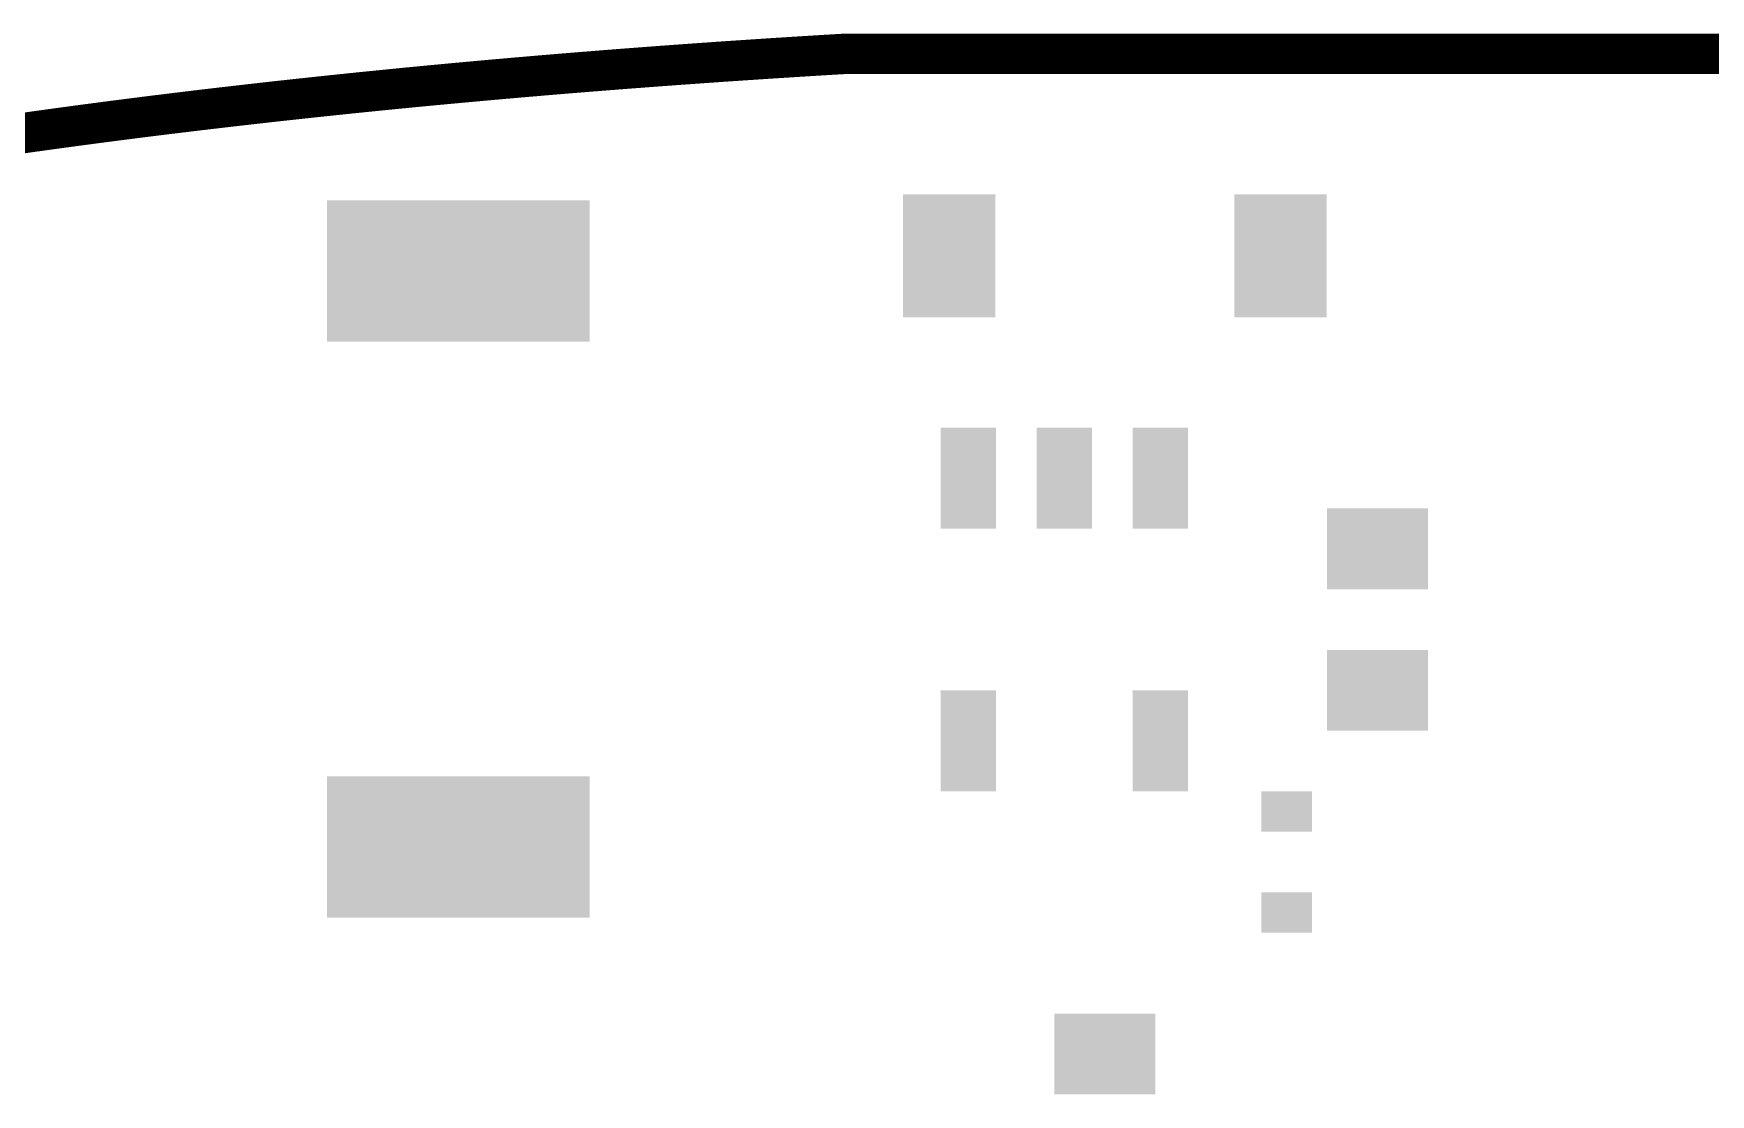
# Model space of a CAD drawing. Extents: x -0.2 to 60.2, y -0.2 to 22.2.
# Drawn here: x 13.3 to 29.9, y 11.7 to 22.2 of the extents above; entities that cross this region are included whole.
import ezdxf

# ---------------------------------------------------------------- set-up
doc = ezdxf.new("R2010")
doc.units = 0
doc.layers.add('20', color=7, linetype='CONTINUOUS')
doc.layers.add('32', color=253, linetype='CONTINUOUS')

# ---------------------------------------------------------------- blocks, each defined once
blk = doc.blocks.new('RECT')
blk.add_solid([(-0.5, -0.5), (0.5, -0.5), (-0.5, 0.5), (0.5, 0.5)])

msp = doc.modelspace()

# ---------------------------------------------------------------- linework, layer by layer
at = {"layer": '20', "const_width": 0.4}
for points in [[(19.3982, 21.8703), (19.543, 21.8811)], [(19.543, 21.8811), (19.5792, 21.8837)], [(19.5792, 21.8837), (19.6155, 21.8864)], [(19.6155, 21.8864), (19.8689, 21.9046)], [(19.8689, 21.9046), (19.9051, 21.9071)], [(19.9051, 21.9071), (19.9413, 21.9097)], [(19.9413, 21.9097), (19.9775, 21.9122)], [(19.9775, 21.9122), (20.0138, 21.9148)], [(20.0138, 21.9148), (20.05, 21.9173)], [(20.05, 21.9173), (20.0862, 21.9198)], [(20.0862, 21.9198), (20.1224, 21.9223)], [(20.1224, 21.9223), (20.1586, 21.9248)], [(20.1586, 21.9248), (20.1948, 21.9272)], [(20.1948, 21.9272), (20.231, 21.9297)], [(20.231, 21.9297), (20.2673, 21.9321)], [(20.2673, 21.9321), (20.3035, 21.9346)], [(20.3035, 21.9346), (20.3397, 21.937)], [(20.3397, 21.937), (20.3759, 21.9394)], [(20.3759, 21.9394), (20.4122, 21.9418)], [(20.4122, 21.9418), (20.4484, 21.9442)], [(20.4484, 21.9442), (20.4846, 21.9466)], [(20.4846, 21.9466), (20.5208, 21.949)], [(20.5208, 21.949), (20.5571, 21.9514)], [(20.5571, 21.9514), (20.5933, 21.9537)], [(20.5933, 21.9537), (20.6295, 21.9561)], [(20.6295, 21.9561), (20.6657, 21.9584)], [(20.6657, 21.9584), (20.702, 21.9607)], [(20.702, 21.9607), (20.7744, 21.9653)], [(20.7744, 21.9653), (20.8107, 21.9676)], [(20.8107, 21.9676), (20.8469, 21.9699)], [(20.8469, 21.9699), (20.8831, 21.9722)], [(20.8831, 21.9722), (20.9194, 21.9744)], [(20.9194, 21.9744), (20.9556, 21.9767)], [(20.9556, 21.9767), (20.9918, 21.9789)], [(20.9918, 21.9789), (21.0281, 21.9812)], [(21.0281, 21.9812), (21.0643, 21.9834)], [(21.0643, 21.9834), (21.173, 21.99)], [(21.173, 21.99), (21.2093, 21.9921)], [(21.2093, 21.9921), (21.2455, 21.9943)], [(21.2455, 21.9943), (21.2818, 21.9965)], [(38.5996, 22), (21.4004, 22)], [(17.4812, 21.7101), (17.5173, 21.7135)], [(17.5173, 21.7135), (17.5534, 21.7168)], [(17.5534, 21.7168), (17.5896, 21.7201)], [(17.5896, 21.7201), (17.6257, 21.7234)], [(17.6257, 21.7234), (17.6619, 21.7267)], [(17.6619, 21.7267), (17.698, 21.73)], [(17.698, 21.73), (17.7342, 21.7332)], [(17.7342, 21.7332), (17.7703, 21.7365)], [(17.7703, 21.7365), (17.8065, 21.7397)], [(17.8065, 21.7397), (17.8427, 21.743)], [(17.8427, 21.743), (17.8788, 21.7462)], [(17.8788, 21.7462), (17.915, 21.7494)], [(17.915, 21.7494), (17.9511, 21.7526)], [(17.9511, 21.7526), (17.9873, 21.7557)], [(17.9873, 21.7557), (18.0234, 21.7589)], [(18.0234, 21.7589), (18.0596, 21.7621)], [(18.0596, 21.7621), (18.0958, 21.7652)], [(18.0958, 21.7652), (18.1319, 21.7683)], [(18.1319, 21.7683), (18.1681, 21.7715)], [(18.1681, 21.7715), (18.2043, 21.7746)], [(18.2043, 21.7746), (18.2404, 21.7776)], [(18.2404, 21.7776), (18.3128, 21.7838)], [(18.3128, 21.7838), (18.3489, 21.7868)], [(18.3489, 21.7868), (18.3851, 21.7899)], [(18.3851, 21.7899), (18.4213, 21.7929)], [(18.4213, 21.7929), (18.4574, 21.7959)], [(18.4574, 21.7959), (18.4936, 21.799)], [(18.4936, 21.799), (18.5298, 21.8019)], [(18.5298, 21.8019), (18.566, 21.8049)], [(18.566, 21.8049), (18.6021, 21.8079)], [(18.6021, 21.8079), (18.6383, 21.8109)], [(18.6383, 21.8109), (18.7107, 21.8167)], [(18.7107, 21.8167), (18.7468, 21.8197)], [(18.7468, 21.8197), (18.8554, 21.8284)], [(18.8554, 21.8284), (18.8916, 21.8312)], [(18.8916, 21.8312), (18.9278, 21.8341)], [(18.9278, 21.8341), (18.9639, 21.837)], [(18.9639, 21.837), (19.0363, 21.8426)], [(19.0363, 21.8426), (19.0725, 21.8455)], [(19.0725, 21.8455), (19.1449, 21.8511)], [(19.1449, 21.8511), (19.1811, 21.8538)], [(19.1811, 21.8538), (19.2535, 21.8594)], [(19.2535, 21.8594), (19.2897, 21.8621)], [(19.2897, 21.8621), (19.3259, 21.8649)], [(19.3259, 21.8649), (19.3621, 21.8676)], [(19.3621, 21.8676), (19.3982, 21.8703)], [(15.8197, 21.5424), (15.8558, 21.5463)], [(15.8558, 21.5463), (15.8919, 21.5503)], [(15.8919, 21.5503), (16.0363, 21.5659)], [(16.0363, 21.5659), (16.0724, 21.5697)], [(16.0724, 21.5697), (16.1085, 21.5736)], [(16.1085, 21.5736), (16.1446, 21.5774)], [(16.1446, 21.5774), (16.1807, 21.5813)], [(16.1807, 21.5813), (16.289, 21.5927)], [(16.289, 21.5927), (16.3251, 21.5964)], [(16.3251, 21.5964), (16.3612, 21.6002)], [(16.3612, 21.6002), (16.3973, 21.6039)], [(16.3973, 21.6039), (16.4334, 21.6077)], [(16.4334, 21.6077), (16.4695, 21.6114)], [(16.4695, 21.6114), (16.5057, 21.6151)], [(16.5057, 21.6151), (16.5779, 21.6225)], [(16.5779, 21.6225), (16.614, 21.6261)], [(16.614, 21.6261), (16.6501, 21.6298)], [(16.6501, 21.6298), (16.6862, 21.6334)], [(16.6862, 21.6334), (16.7224, 21.637)], [(16.7224, 21.637), (16.8307, 21.6478)], [(16.8307, 21.6478), (16.8669, 21.6514)], [(16.8669, 21.6514), (16.903, 21.655)], [(16.903, 21.655), (16.9752, 21.662)], [(16.9752, 21.662), (17.0114, 21.6656)], [(17.0114, 21.6656), (17.0836, 21.6726)], [(17.0836, 21.6726), (17.1198, 21.676)], [(17.1198, 21.676), (17.192, 21.683)], [(17.192, 21.683), (17.2282, 21.6864)], [(17.2282, 21.6864), (17.2643, 21.6898)], [(17.2643, 21.6898), (17.3005, 21.6932)], [(17.3005, 21.6932), (17.3727, 21.7)], [(17.3727, 21.7), (17.4089, 21.7034)], [(17.4089, 21.7034), (17.445, 21.7068)], [(17.445, 21.7068), (17.4812, 21.7101)], [(14.413, 21.3773), (14.485, 21.3863)], [(14.485, 21.3863), (14.5211, 21.3908)], [(14.5211, 21.3908), (14.5571, 21.3952)], [(14.5571, 21.3952), (14.5932, 21.3997)], [(14.5932, 21.3997), (14.6293, 21.4041)], [(14.6293, 21.4041), (14.6653, 21.4086)], [(14.6653, 21.4086), (14.7014, 21.413)], [(14.7014, 21.413), (14.7374, 21.4174)], [(14.7374, 21.4174), (14.7735, 21.4217)], [(14.7735, 21.4217), (14.8095, 21.4261)], [(14.8095, 21.4261), (14.8456, 21.4305)], [(14.8456, 21.4305), (14.8817, 21.4348)], [(14.8817, 21.4348), (14.9177, 21.4391)], [(14.9177, 21.4391), (14.9538, 21.4434)], [(14.9538, 21.4434), (14.9898, 21.4477)], [(14.9898, 21.4477), (15.0259, 21.452)], [(15.0259, 21.452), (15.062, 21.4562)], [(15.062, 21.4562), (15.098, 21.4605)], [(15.098, 21.4605), (15.2063, 21.4731)], [(15.2063, 21.4731), (15.2423, 21.4773)], [(15.2423, 21.4773), (15.3145, 21.4857)], [(15.3145, 21.4857), (15.3506, 21.4898)], [(15.3506, 21.4898), (15.3866, 21.4939)], [(15.3866, 21.4939), (15.5671, 21.5144)], [(15.5671, 21.5144), (15.6031, 21.5184)], [(15.6031, 21.5184), (15.6392, 21.5224)], [(15.6392, 21.5224), (15.6753, 21.5265)], [(15.6753, 21.5265), (15.7475, 21.5345)], [(15.7475, 21.5345), (15.7836, 21.5384)], [(15.7836, 21.5384), (15.8197, 21.5424)], [(13.1162, 21.2037), (13.2242, 21.219)], [(13.2242, 21.219), (13.2602, 21.224)], [(13.2602, 21.224), (13.2962, 21.2291)], [(13.2962, 21.2291), (13.4762, 21.2541)], [(13.4762, 21.2541), (13.5122, 21.259)], [(13.5122, 21.259), (13.5483, 21.2639)], [(13.5483, 21.2639), (13.5843, 21.2689)], [(13.5843, 21.2689), (13.6203, 21.2738)], [(13.6203, 21.2738), (13.6563, 21.2786)], [(13.6563, 21.2786), (13.6923, 21.2835)], [(13.6923, 21.2835), (13.7283, 21.2883)], [(13.7283, 21.2883), (13.7644, 21.2932)], [(13.7644, 21.2932), (13.8364, 21.3028)], [(13.8364, 21.3028), (13.8724, 21.3075)], [(13.8724, 21.3075), (13.9085, 21.3123)], [(13.9085, 21.3123), (13.9445, 21.3171)], [(13.9445, 21.3171), (14.0165, 21.3265)], [(14.0165, 21.3265), (14.0526, 21.3312)], [(14.0526, 21.3312), (14.0886, 21.3359)], [(14.0886, 21.3359), (14.1246, 21.3405)], [(14.1246, 21.3405), (14.1607, 21.3452)], [(14.1607, 21.3452), (14.2327, 21.3544)], [(14.2327, 21.3544), (14.2688, 21.359)], [(14.2688, 21.359), (14.3048, 21.3636)], [(14.3048, 21.3636), (14.3409, 21.3682)], [(14.3409, 21.3682), (14.3769, 21.3727)], [(14.3769, 21.3727), (14.413, 21.3773)], [(13.0802, 21.1985), (13.1162, 21.2037)]]:
    msp.add_lwpolyline(points, dxfattribs=at)
at = {"layer": '20'}
for points, const_width in [([(19.5358, 21.9808, 1), (19.5502, 21.7814)], 0.2), ([(19.5718, 21.9834, 1), (19.5866, 21.784)], 0.2), ([(19.6083, 21.9861, 1), (19.6227, 21.7867)], 0.2), ([(19.5504, 21.7814, 1), (19.5356, 21.9808)], 0.2), ([(19.5864, 21.784, 1), (19.572, 21.9834)], 0.2), ([(19.6229, 21.7867, 1), (19.6081, 21.9861)], 0.2), ([(19.862, 22.0044, 1), (19.8758, 21.8048)], 0.2), ([(19.8979, 22.0068, 1), (19.9123, 21.8074)], 0.2), ([(19.9344, 22.0095, 1), (19.9482, 21.8099)], 0.2), ([(19.8761, 21.8049, 1), (19.8617, 22.0043)], 0.2), ([(19.9703, 22.0119, 1), (19.9847, 21.8125)], 0.2), ([(19.912, 21.8073, 1), (19.8982, 22.0069)], 0.2), ([(20.0069, 22.0146, 1), (20.0206, 21.815)], 0.2), ([(19.9485, 21.81, 1), (19.9341, 22.0094)], 0.2), ([(20.0431, 22.0171, 1), (20.0568, 21.8175)], 0.2), ([(19.9844, 21.8124, 1), (19.9706, 22.012)], 0.2), ([(20.0793, 22.0196, 1), (20.0931, 21.82)], 0.2), ([(20.0209, 21.8151, 1), (20.0066, 22.0145)], 0.2), ([(20.1155, 22.0221, 1), (20.1293, 21.8225)], 0.2), ([(20.0568, 21.8175, 1), (20.0431, 22.0171)], 0.2), ([(20.152, 22.0246, 1), (20.1652, 21.825)], 0.2), ([(20.0931, 21.82, 1), (20.0793, 22.0196)], 0.2), ([(20.1879, 22.027, 1), (20.2017, 21.8274)], 0.2), ([(20.1293, 21.8225, 1), (20.1155, 22.0221)], 0.2), ([(20.2244, 22.0295, 1), (20.2377, 21.8299)], 0.2), ([(20.1655, 21.825, 1), (20.1517, 22.0246)], 0.2), ([(20.2604, 22.0319, 1), (20.2741, 21.8323)], 0.2), ([(20.2014, 21.8274, 1), (20.1882, 22.027)], 0.2), ([(20.2969, 22.0344, 1), (20.3101, 21.8348)], 0.2), ([(20.2379, 21.8299, 1), (20.2242, 22.0295)], 0.2), ([(20.3331, 22.0368, 1), (20.3463, 21.8372)], 0.2), ([(20.2739, 21.8323, 1), (20.2606, 22.0319)], 0.2), ([(20.3693, 22.0392, 1), (20.3825, 21.8396)], 0.2), ([(20.3104, 21.8348, 1), (20.2966, 22.0344)], 0.2), ([(20.4055, 22.0416, 1), (20.4188, 21.842)], 0.2), ([(20.3463, 21.8372, 1), (20.3331, 22.0368)], 0.2), ([(20.4418, 22.044, 1), (20.455, 21.8444)], 0.2), ([(20.3825, 21.8396, 1), (20.3693, 22.0392)], 0.2), ([(20.478, 22.0464, 1), (20.4912, 21.8468)], 0.2), ([(20.4188, 21.842, 1), (20.4055, 22.0416)], 0.2), ([(20.5142, 22.0488, 1), (20.5274, 21.8492)], 0.2), ([(20.455, 21.8444, 1), (20.4418, 22.044)], 0.2), ([(20.5507, 22.0512, 1), (20.5634, 21.8516)], 0.2), ([(20.4912, 21.8468, 1), (20.478, 22.0464)], 0.2), ([(20.5867, 22.0535, 1), (20.5999, 21.8539)], 0.2), ([(20.5274, 21.8492, 1), (20.5142, 22.0488)], 0.2), ([(20.6232, 22.0559, 1), (20.6358, 21.8563)], 0.2), ([(20.5637, 21.8516, 1), (20.5504, 22.0512)], 0.2), ([(20.6594, 22.0582, 1), (20.6721, 21.8586)], 0.2), ([(20.5996, 21.8539, 1), (20.5869, 22.0535)], 0.2), ([(20.6956, 22.0605, 1), (20.7083, 21.8609)], 0.2), ([(20.6361, 21.8563, 1), (20.6229, 22.0559)], 0.2), ([(20.6721, 21.8586, 1), (20.6594, 22.0582)], 0.2), ([(20.7681, 22.0651, 1), (20.7808, 21.8655)], 0.2), ([(20.7083, 21.8609, 1), (20.6956, 22.0605)], 0.2), ([(20.8043, 22.0674, 1), (20.817, 21.8678)], 0.2), ([(20.8406, 22.0697, 1), (20.8532, 21.8701)], 0.2), ([(20.7808, 21.8655, 1), (20.7681, 22.0651)], 0.2), ([(20.8771, 22.072, 1), (20.8892, 21.8724)], 0.2), ([(20.817, 21.8678, 1), (20.8043, 22.0674)], 0.2), ([(20.913, 22.0742, 1), (20.9257, 21.8746)], 0.2), ([(20.8532, 21.8701, 1), (20.8406, 22.0697)], 0.2), ([(20.9495, 22.0765, 1), (20.9617, 21.8769)], 0.2), ([(20.8895, 21.8724, 1), (20.8768, 22.072)], 0.2), ([(20.9855, 22.0787, 1), (20.9982, 21.8791)], 0.2), ([(20.9254, 21.8746, 1), (20.9133, 22.0742)], 0.2), ([(21.022, 22.081, 1), (21.0341, 21.8814)], 0.2), ([(20.9619, 21.8769, 1), (20.9493, 22.0765)], 0.2), ([(21.0583, 22.0832, 1), (21.0704, 21.8836)], 0.2), ([(20.9979, 21.8791, 1), (20.9858, 22.0787)], 0.2), ([(21.0344, 21.8814, 1), (21.0217, 22.081)], 0.2), ([(21.0704, 21.8836, 1), (21.0583, 22.0832)], 0.2), ([(21.1673, 22.0898, 1), (21.1788, 21.8902)], 0.2), ([(21.2032, 22.0919, 1), (21.2153, 21.8923)], 0.2), ([(21.2395, 22.0941, 1), (21.2516, 21.8945)], 0.2), ([(21.1791, 21.8902, 1), (21.167, 22.0898)], 0.2), ([(21.4004, 22, 0.0148), (21.2818, 21.9965)], 0.4), ([(21.2758, 22.0963, 1), (21.2877, 21.8967)], 0.2), ([(21.2151, 21.8923, 1), (21.2035, 22.0919)], 0.2), ([(21.2516, 21.8945, 1), (21.2395, 22.0941)], 0.2), ([(21.2878, 21.8967, 1), (21.2757, 22.0963)], 0.2), ([(21.4004, 22.1, 1), (21.4004, 21.9)], 0.2), ([(21.4004, 21.9, 1), (21.4004, 22.1)], 0.2), ([(17.5082, 21.8131, 1), (17.5264, 21.6139)], 0.2), ([(17.5443, 21.8164, 1), (17.5625, 21.6172)], 0.2), ([(17.5805, 21.8197, 1), (17.5987, 21.6205)], 0.2), ([(17.5267, 21.6139, 1), (17.5079, 21.8131)], 0.2), ([(17.6166, 21.823, 1), (17.6348, 21.6238)], 0.2), ([(17.5625, 21.6172, 1), (17.5443, 21.8164)], 0.2), ([(17.6528, 21.8263, 1), (17.671, 21.6271)], 0.2), ([(17.5987, 21.6205, 1), (17.5805, 21.8197)], 0.2), ([(17.6892, 21.8296, 1), (17.7068, 21.6304)], 0.2), ([(17.6348, 21.6238, 1), (17.6166, 21.823)], 0.2), ([(17.7251, 21.8328, 1), (17.7433, 21.6336)], 0.2), ([(17.671, 21.6271, 1), (17.6528, 21.8263)], 0.2), ([(17.7615, 21.8361, 1), (17.7791, 21.6369)], 0.2), ([(17.7071, 21.6304, 1), (17.6889, 21.8296)], 0.2), ([(17.7974, 21.8393, 1), (17.8156, 21.6401)], 0.2), ([(17.743, 21.6336, 1), (17.7254, 21.8328)], 0.2), ([(17.8339, 21.8426, 1), (17.8515, 21.6434)], 0.2), ([(17.7794, 21.6369, 1), (17.7612, 21.8361)], 0.2), ([(17.87, 21.8458, 1), (17.8876, 21.6466)], 0.2), ([(17.8153, 21.6401, 1), (17.7977, 21.8393)], 0.2), ([(17.9062, 21.849, 1), (17.9238, 21.6498)], 0.2), ([(17.8518, 21.6434, 1), (17.8336, 21.8426)], 0.2), ([(17.9426, 21.8522, 1), (17.9596, 21.653)], 0.2), ([(17.8876, 21.6466, 1), (17.87, 21.8458)], 0.2), ([(17.9785, 21.8553, 1), (17.9961, 21.6561)], 0.2), ([(17.9238, 21.6498, 1), (17.9062, 21.849)], 0.2), ([(18.0146, 21.8585, 1), (18.0322, 21.6593)], 0.2), ([(17.9599, 21.653, 1), (17.9423, 21.8522)], 0.2), ([(18.0511, 21.8617, 1), (18.0681, 21.6625)], 0.2), ([(17.9958, 21.6561, 1), (17.9788, 21.8553)], 0.2), ([(18.0872, 21.8648, 1), (18.1044, 21.6656)], 0.2), ([(18.0322, 21.6593, 1), (18.0146, 21.8585)], 0.2), ([(18.1231, 21.8679, 1), (18.1407, 21.6687)], 0.2), ([(18.0684, 21.6625, 1), (18.0508, 21.8617)], 0.2), ([(18.1596, 21.8711, 1), (18.1766, 21.6719)], 0.2), ([(18.1043, 21.6656, 1), (18.0873, 21.8648)], 0.2), ([(18.196, 21.8743, 1), (18.2126, 21.6749)], 0.2), ([(18.1405, 21.6687, 1), (18.1233, 21.8679)], 0.2), ([(18.2319, 21.8772, 1), (18.2489, 21.678)], 0.2), ([(18.1769, 21.6719, 1), (18.1593, 21.8711)], 0.2), ([(18.2128, 21.675, 1), (18.1958, 21.8742)], 0.2), ([(18.3045, 21.8835, 1), (18.3211, 21.6841)], 0.2), ([(18.2487, 21.6779, 1), (18.2321, 21.8773)], 0.2), ([(18.3404, 21.8864, 1), (18.3574, 21.6872)], 0.2), ([(18.3768, 21.8896, 1), (18.3934, 21.6902)], 0.2), ([(18.3213, 21.6842, 1), (18.3043, 21.8834)], 0.2), ([(18.413, 21.8926, 1), (18.4296, 21.6932)], 0.2), ([(18.3572, 21.6871, 1), (18.3406, 21.8865)], 0.2), ([(18.4489, 21.8955, 1), (18.4659, 21.6963)], 0.2), ([(18.3936, 21.6903, 1), (18.3766, 21.8895)], 0.2), ([(18.4856, 21.8987, 1), (18.5016, 21.6993)], 0.2), ([(18.4296, 21.6932, 1), (18.413, 21.8926)], 0.2), ([(18.5215, 21.9016, 1), (18.5381, 21.7022)], 0.2), ([(18.4657, 21.6962, 1), (18.4491, 21.8956)], 0.2), ([(18.5577, 21.9046, 1), (18.5743, 21.7052)], 0.2), ([(18.5021, 21.6994, 1), (18.4851, 21.8986)], 0.2), ([(18.5938, 21.9076, 1), (18.6104, 21.7082)], 0.2), ([(18.5378, 21.7022, 1), (18.5218, 21.9016)], 0.2), ([(18.6303, 21.9106, 1), (18.6463, 21.7112)], 0.2), ([(18.5743, 21.7052, 1), (18.5577, 21.9046)], 0.2), ([(18.6104, 21.7082, 1), (18.5938, 21.9076)], 0.2), ([(18.7024, 21.9164, 1), (18.719, 21.717)], 0.2), ([(18.6466, 21.7112, 1), (18.63, 21.9106)], 0.2), ([(18.7388, 21.9194, 1), (18.7548, 21.72)], 0.2), ([(18.7187, 21.717, 1), (18.7027, 21.9164)], 0.2), ([(18.7551, 21.72, 1), (18.7385, 21.9194)], 0.2), ([(18.8477, 21.9281, 1), (18.8631, 21.7287)], 0.2), ([(18.8836, 21.9309, 1), (18.8996, 21.7315)], 0.2), ([(18.9198, 21.9338, 1), (18.9358, 21.7344)], 0.2), ([(18.8634, 21.7287, 1), (18.8474, 21.9281)], 0.2), ([(18.9562, 21.9367, 1), (18.9716, 21.7373)], 0.2), ([(18.8993, 21.7315, 1), (18.8839, 21.9309)], 0.2), ([(18.9358, 21.7344, 1), (18.9198, 21.9338)], 0.2), ([(19.0283, 21.9423, 1), (19.0443, 21.7429)], 0.2), ([(18.9719, 21.7373, 1), (18.9559, 21.9367)], 0.2), ([(19.0648, 21.9452, 1), (19.0802, 21.7458)], 0.2), ([(19.044, 21.7429, 1), (19.0286, 21.9423)], 0.2), ([(19.1375, 21.9508, 1), (19.1523, 21.7514)], 0.2), ([(19.0805, 21.7458, 1), (19.0645, 21.9452)], 0.2), ([(19.1734, 21.9535, 1), (19.1888, 21.7541)], 0.2), ([(19.1526, 21.7514, 1), (19.1372, 21.9508)], 0.2), ([(19.2461, 21.9591, 1), (19.2609, 21.7597)], 0.2), ([(19.1885, 21.7541, 1), (19.1737, 21.9535)], 0.2), ([(19.282, 21.9618, 1), (19.2974, 21.7624)], 0.2), ([(19.3185, 21.9646, 1), (19.3333, 21.7652)], 0.2), ([(19.2612, 21.7597, 1), (19.2458, 21.9591)], 0.2), ([(19.3546, 21.9673, 1), (19.3696, 21.7679)], 0.2), ([(19.2971, 21.7624, 1), (19.2823, 21.9618)], 0.2), ([(19.3908, 21.97, 1), (19.4056, 21.7706)], 0.2), ([(19.3336, 21.7652, 1), (19.3182, 21.9646)], 0.2), ([(19.3695, 21.7679, 1), (19.3547, 21.9673)], 0.2), ([(19.4057, 21.7706, 1), (19.3907, 21.97)], 0.2), ([(15.8812, 21.6497, 1), (15.9026, 21.4509)], 0.2), ([(15.8665, 21.4469, 1), (15.8451, 21.6457)], 0.2), ([(15.9029, 21.4509, 1), (15.8809, 21.6497)], 0.2), ([(16.0258, 21.6654, 1), (16.0468, 21.4664)], 0.2), ([(16.0617, 21.6691, 1), (16.0831, 21.4703)], 0.2), ([(16.098, 21.6731, 1), (16.119, 21.4741)], 0.2), ([(16.047, 21.4665, 1), (16.0256, 21.6653)], 0.2), ([(16.1339, 21.6768, 1), (16.1553, 21.478)], 0.2), ([(16.0829, 21.4702, 1), (16.0619, 21.6692)], 0.2), ([(16.1702, 21.6808, 1), (16.1912, 21.4818)], 0.2), ([(16.1192, 21.4742, 1), (16.0978, 21.673)], 0.2), ([(16.1551, 21.4779, 1), (16.1341, 21.6769)], 0.2), ([(16.1914, 21.4819, 1), (16.17, 21.6807)], 0.2), ([(16.2788, 21.6922, 1), (16.2992, 21.4932)], 0.2), ([(16.3146, 21.6959, 1), (16.3356, 21.4969)], 0.2), ([(16.351, 21.6997, 1), (16.3714, 21.5007)], 0.2), ([(16.2995, 21.4932, 1), (16.2785, 21.6922)], 0.2), ([(16.3868, 21.7034, 1), (16.4078, 21.5044)], 0.2), ([(16.3353, 21.4969, 1), (16.3149, 21.6959)], 0.2), ([(16.4232, 21.7072, 1), (16.4436, 21.5082)], 0.2), ([(16.3717, 21.5007, 1), (16.3507, 21.6997)], 0.2), ([(16.4593, 21.7109, 1), (16.4797, 21.5119)], 0.2), ([(16.4075, 21.5044, 1), (16.3871, 21.7034)], 0.2), ([(16.4955, 21.7146, 1), (16.5159, 21.5156)], 0.2), ([(16.4439, 21.5082, 1), (16.4229, 21.7072)], 0.2), ([(16.4797, 21.5119, 1), (16.4593, 21.7109)], 0.2), ([(16.568, 21.722, 1), (16.5878, 21.523)], 0.2), ([(16.5159, 21.5156, 1), (16.4955, 21.7146)], 0.2), ([(16.6038, 21.7256, 1), (16.6242, 21.5266)], 0.2), ([(16.6402, 21.7293, 1), (16.66, 21.5303)], 0.2), ([(16.5881, 21.523, 1), (16.5677, 21.722)], 0.2), ([(16.6763, 21.7329, 1), (16.6961, 21.5339)], 0.2), ([(16.6239, 21.5266, 1), (16.6041, 21.7256)], 0.2), ([(16.7125, 21.7365, 1), (16.7323, 21.5375)], 0.2), ([(16.6603, 21.5303, 1), (16.6399, 21.7293)], 0.2), ([(16.6961, 21.5339, 1), (16.6763, 21.7329)], 0.2), ([(16.7323, 21.5375, 1), (16.7125, 21.7365)], 0.2), ([(16.8208, 21.7473, 1), (16.8406, 21.5483)], 0.2), ([(16.857, 21.7509, 1), (16.8768, 21.5519)], 0.2), ([(16.8933, 21.7545, 1), (16.9127, 21.5555)], 0.2), ([(16.8406, 21.5483, 1), (16.8208, 21.7473)], 0.2), ([(16.8768, 21.5519, 1), (16.857, 21.7509)], 0.2), ([(16.9653, 21.7615, 1), (16.9851, 21.5625)], 0.2), ([(16.9129, 21.5555, 1), (16.8931, 21.7545)], 0.2), ([(17.0017, 21.7651, 1), (17.0211, 21.5661)], 0.2), ([(16.9849, 21.5625, 1), (16.9655, 21.7615)], 0.2), ([(17.0742, 21.7722, 1), (17.093, 21.573)], 0.2), ([(17.0213, 21.5661, 1), (17.0015, 21.7651)], 0.2), ([(17.1101, 21.7755, 1), (17.1295, 21.5765)], 0.2), ([(17.0933, 21.5731, 1), (17.0739, 21.7721)], 0.2), ([(17.1826, 21.7826, 1), (17.2014, 21.5834)], 0.2), ([(17.1292, 21.5764, 1), (17.1104, 21.7756)], 0.2), ([(17.2188, 21.786, 1), (17.2376, 21.5868)], 0.2), ([(17.2549, 21.7894, 1), (17.2737, 21.5902)], 0.2), ([(17.2017, 21.5835, 1), (17.1823, 21.7825)], 0.2), ([(17.2911, 21.7928, 1), (17.3099, 21.5936)], 0.2), ([(17.2376, 21.5868, 1), (17.2188, 21.786)], 0.2), ([(17.2737, 21.5902, 1), (17.2549, 21.7894)], 0.2), ([(17.3633, 21.7996, 1), (17.3821, 21.6004)], 0.2), ([(17.3099, 21.5936, 1), (17.2911, 21.7928)], 0.2), ([(17.3995, 21.803, 1), (17.4183, 21.6038)], 0.2), ([(17.4359, 21.8064, 1), (17.4541, 21.6072)], 0.2), ([(17.3821, 21.6004, 1), (17.3633, 21.7996)], 0.2), ([(17.4718, 21.8097, 1), (17.4906, 21.6105)], 0.2), ([(17.4183, 21.6038, 1), (17.3995, 21.803)], 0.2), ([(17.4544, 21.6072, 1), (17.4356, 21.8064)], 0.2), ([(17.4903, 21.6105, 1), (17.4721, 21.8097)], 0.2), ([(14.4726, 21.4855, 1), (14.4974, 21.2871)], 0.2), ([(14.509, 21.4901, 1), (14.5332, 21.2915)], 0.2), ([(14.5447, 21.4944, 1), (14.5695, 21.296)], 0.2), ([(14.4974, 21.2871, 1), (14.4726, 21.4855)], 0.2), ([(14.5811, 21.499, 1), (14.6053, 21.3004)], 0.2), ([(14.5335, 21.2916, 1), (14.5087, 21.49)], 0.2), ([(14.6169, 21.5033, 1), (14.6417, 21.3049)], 0.2), ([(14.5692, 21.2959, 1), (14.545, 21.4945)], 0.2), ([(14.6532, 21.5079, 1), (14.6774, 21.3093)], 0.2), ([(14.6056, 21.3005, 1), (14.5808, 21.4989)], 0.2), ([(14.6893, 21.5123, 1), (14.7135, 21.3137)], 0.2), ([(14.6414, 21.3048, 1), (14.6172, 21.5034)], 0.2), ([(14.7256, 21.5167, 1), (14.7492, 21.3181)], 0.2), ([(14.6777, 21.3094, 1), (14.6529, 21.5078)], 0.2), ([(14.7614, 21.521, 1), (14.7856, 21.3224)], 0.2), ([(14.7135, 21.3137, 1), (14.6893, 21.5123)], 0.2), ([(14.7974, 21.5254, 1), (14.8216, 21.3268)], 0.2), ([(14.7495, 21.3181, 1), (14.7253, 21.5167)], 0.2), ([(14.8338, 21.5298, 1), (14.8574, 21.3312)], 0.2), ([(14.7853, 21.3224, 1), (14.7617, 21.521)], 0.2), ([(14.8698, 21.5341, 1), (14.8936, 21.3355)], 0.2), ([(14.8216, 21.3268, 1), (14.7974, 21.5254)], 0.2), ([(14.9059, 21.5384, 1), (14.9295, 21.3398)], 0.2), ([(14.8577, 21.3312, 1), (14.8335, 21.5298)], 0.2), ([(14.9419, 21.5427, 1), (14.9657, 21.3441)], 0.2), ([(14.8935, 21.3355, 1), (14.8699, 21.5341)], 0.2), ([(14.978, 21.547, 1), (15.0016, 21.3484)], 0.2), ([(14.9296, 21.3398, 1), (14.9058, 21.5384)], 0.2), ([(15.0143, 21.5513, 1), (15.0375, 21.3527)], 0.2), ([(14.9656, 21.3441, 1), (14.942, 21.5427)], 0.2), ([(15.0501, 21.5555, 1), (15.0739, 21.3569)], 0.2), ([(15.0017, 21.3484, 1), (14.9779, 21.547)], 0.2), ([(15.0864, 21.5598, 1), (15.1096, 21.3612)], 0.2), ([(15.0377, 21.3527, 1), (15.0141, 21.5513)], 0.2), ([(15.0736, 21.3569, 1), (15.0504, 21.5555)], 0.2), ([(15.1099, 21.3612, 1), (15.0861, 21.5598)], 0.2), ([(15.1947, 21.5724, 1), (15.2179, 21.3738)], 0.2), ([(15.2307, 21.5766, 1), (15.2539, 21.378)], 0.2), ([(15.2179, 21.3738, 1), (15.1947, 21.5724)], 0.2), ([(15.3032, 21.5851, 1), (15.3258, 21.3863)], 0.2), ([(15.2539, 21.378, 1), (15.2307, 21.5766)], 0.2), ([(15.3393, 21.5892, 1), (15.3619, 21.3904)], 0.2), ([(15.3753, 21.5933, 1), (15.3979, 21.3945)], 0.2), ([(15.3261, 21.3864, 1), (15.3029, 21.585)], 0.2), ([(15.3619, 21.3904, 1), (15.3393, 21.5892)], 0.2), ([(15.3979, 21.3945, 1), (15.3753, 21.5933)], 0.2), ([(15.5561, 21.6138, 1), (15.5781, 21.415)], 0.2), ([(15.5921, 21.6178, 1), (15.6141, 21.419)], 0.2), ([(15.6279, 21.6218, 1), (15.6505, 21.423)], 0.2), ([(15.5784, 21.415, 1), (15.5558, 21.6138)], 0.2), ([(15.6643, 21.6259, 1), (15.6863, 21.4271)], 0.2), ([(15.6141, 21.419, 1), (15.5921, 21.6178)], 0.2), ([(15.6502, 21.423, 1), (15.6282, 21.6218)], 0.2), ([(15.7368, 21.6339, 1), (15.7582, 21.4351)], 0.2), ([(15.6866, 21.4271, 1), (15.664, 21.6259)], 0.2), ([(15.7726, 21.6378, 1), (15.7946, 21.439)], 0.2), ([(15.809, 21.6418, 1), (15.8304, 21.443)], 0.2), ([(15.7585, 21.4351, 1), (15.7365, 21.6339)], 0.2), ([(15.8448, 21.6457, 1), (15.8668, 21.4469)], 0.2), ([(15.7943, 21.439, 1), (15.7729, 21.6378)], 0.2), ([(15.8307, 21.443, 1), (15.8087, 21.6418)], 0.2), ([(13.2104, 21.318, 1), (13.238, 21.12)], 0.2), ([(13.2462, 21.323, 1), (13.2742, 21.125)], 0.2), ([(13.2824, 21.3281, 1), (13.31, 21.1301)], 0.2), ([(13.2382, 21.12, 1), (13.2102, 21.318)], 0.2), ([(13.274, 21.125, 1), (13.2464, 21.323)], 0.2), ([(13.3102, 21.1301, 1), (13.2822, 21.3281)], 0.2), ([(13.4627, 21.3532, 1), (13.4897, 21.155)], 0.2), ([(13.4987, 21.3581, 1), (13.5257, 21.1599)], 0.2), ([(13.5345, 21.3629, 1), (13.5621, 21.1649)], 0.2), ([(13.49, 21.1551, 1), (13.4624, 21.3531)], 0.2), ([(13.5708, 21.368, 1), (13.5978, 21.1698)], 0.2), ([(13.5257, 21.1599, 1), (13.4987, 21.3581)], 0.2), ([(13.6071, 21.3729, 1), (13.6335, 21.1747)], 0.2), ([(13.5618, 21.1648, 1), (13.5348, 21.363)], 0.2), ([(13.6428, 21.3777, 1), (13.6698, 21.1795)], 0.2), ([(13.5981, 21.1699, 1), (13.5705, 21.3679)], 0.2), ([(13.6791, 21.3826, 1), (13.7055, 21.1844)], 0.2), ([(13.6338, 21.1747, 1), (13.6068, 21.3729)], 0.2), ([(13.7148, 21.3874, 1), (13.7418, 21.1892)], 0.2), ([(13.6695, 21.1795, 1), (13.6431, 21.3777)], 0.2), ([(13.7512, 21.3923, 1), (13.7776, 21.1941)], 0.2), ([(13.7058, 21.1844, 1), (13.6788, 21.3826)], 0.2), ([(13.7415, 21.1892, 1), (13.7151, 21.3874)], 0.2), ([(13.8235, 21.402, 1), (13.8493, 21.2036)], 0.2), ([(13.7779, 21.1941, 1), (13.7509, 21.3923)], 0.2), ([(13.8592, 21.4066, 1), (13.8856, 21.2084)], 0.2), ([(13.8953, 21.4114, 1), (13.9217, 21.2132)], 0.2), ([(13.8496, 21.2037, 1), (13.8232, 21.4019)], 0.2), ([(13.9316, 21.4163, 1), (13.9574, 21.2179)], 0.2), ([(13.8853, 21.2083, 1), (13.8595, 21.4067)], 0.2), ([(13.9217, 21.2132, 1), (13.8953, 21.4114)], 0.2), ([(14.0036, 21.4257, 1), (14.0294, 21.2273)], 0.2), ([(13.9577, 21.218, 1), (13.9313, 21.4162)], 0.2), ([(14.0397, 21.4304, 1), (14.0655, 21.232)], 0.2), ([(14.0759, 21.4351, 1), (14.1013, 21.2367)], 0.2), ([(14.0294, 21.2273, 1), (14.0036, 21.4257)], 0.2), ([(14.1117, 21.4397, 1), (14.1375, 21.2413)], 0.2), ([(14.0655, 21.232, 1), (14.0397, 21.4304)], 0.2), ([(14.148, 21.4444, 1), (14.1734, 21.246)], 0.2), ([(14.1015, 21.2367, 1), (14.0757, 21.4351)], 0.2), ([(14.1373, 21.2413, 1), (14.1119, 21.4397)], 0.2), ([(14.2201, 21.4536, 1), (14.2453, 21.2552)], 0.2), ([(14.1736, 21.246, 1), (14.1478, 21.4444)], 0.2), ([(14.2561, 21.4582, 1), (14.2815, 21.2598)], 0.2), ([(14.2922, 21.4628, 1), (14.3174, 21.2644)], 0.2), ([(14.2454, 21.2552, 1), (14.22, 21.4536)], 0.2), ([(14.3285, 21.4674, 1), (14.3533, 21.269)], 0.2), ([(14.2814, 21.2598, 1), (14.2562, 21.4582)], 0.2), ([(14.3643, 21.4719, 1), (14.3895, 21.2735)], 0.2), ([(14.3175, 21.2644, 1), (14.2921, 21.4628)], 0.2), ([(14.4006, 21.4765, 1), (14.4254, 21.2781)], 0.2), ([(14.3535, 21.269, 1), (14.3283, 21.4674)], 0.2), ([(14.3893, 21.2735, 1), (14.3645, 21.4719)], 0.2), ([(14.4256, 21.2781, 1), (14.4004, 21.4765)], 0.2), ([(13.1305, 21.1047, 1), (13.1019, 21.3027)], 0.2)]:
    msp.add_lwpolyline(points, format="xyb", dxfattribs=dict(at, const_width=const_width))

# ---------------------------------------------------------------- block references
at = {"layer": '32'}
for p, xscale, yscale in [((22.36, 20), 0.915, 1.22), ((25.64, 20), 0.915, 1.22), ((17.5, 19.85), 2.6, 1.4), ((17.5, 14.15), 2.6, 1.4)]:
    msp.add_blockref('RECT', p, dxfattribs=dict(at, xscale=xscale, yscale=yscale))
at = {"layer": '32', "xscale": 0.55}
for p in [(22.55, 17.8), (23.5, 17.8), (24.45, 17.8), (22.55, 15.2), (24.45, 15.2)]:
    msp.add_blockref('RECT', p, dxfattribs=at)
at = {"layer": '32', "xscale": 0.8, "rotation": 270}
for p in [(26.6, 17.1), (26.6, 15.7), (23.9, 12.1)]:
    msp.add_blockref('RECT', p, dxfattribs=at)
at = {"layer": '32', "xscale": 0.4, "yscale": 0.5, "rotation": 270}
for p in [(25.7, 14.5), (25.7, 13.5)]:
    msp.add_blockref('RECT', p, dxfattribs=at)

doc.saveas('drawing.dxf')
